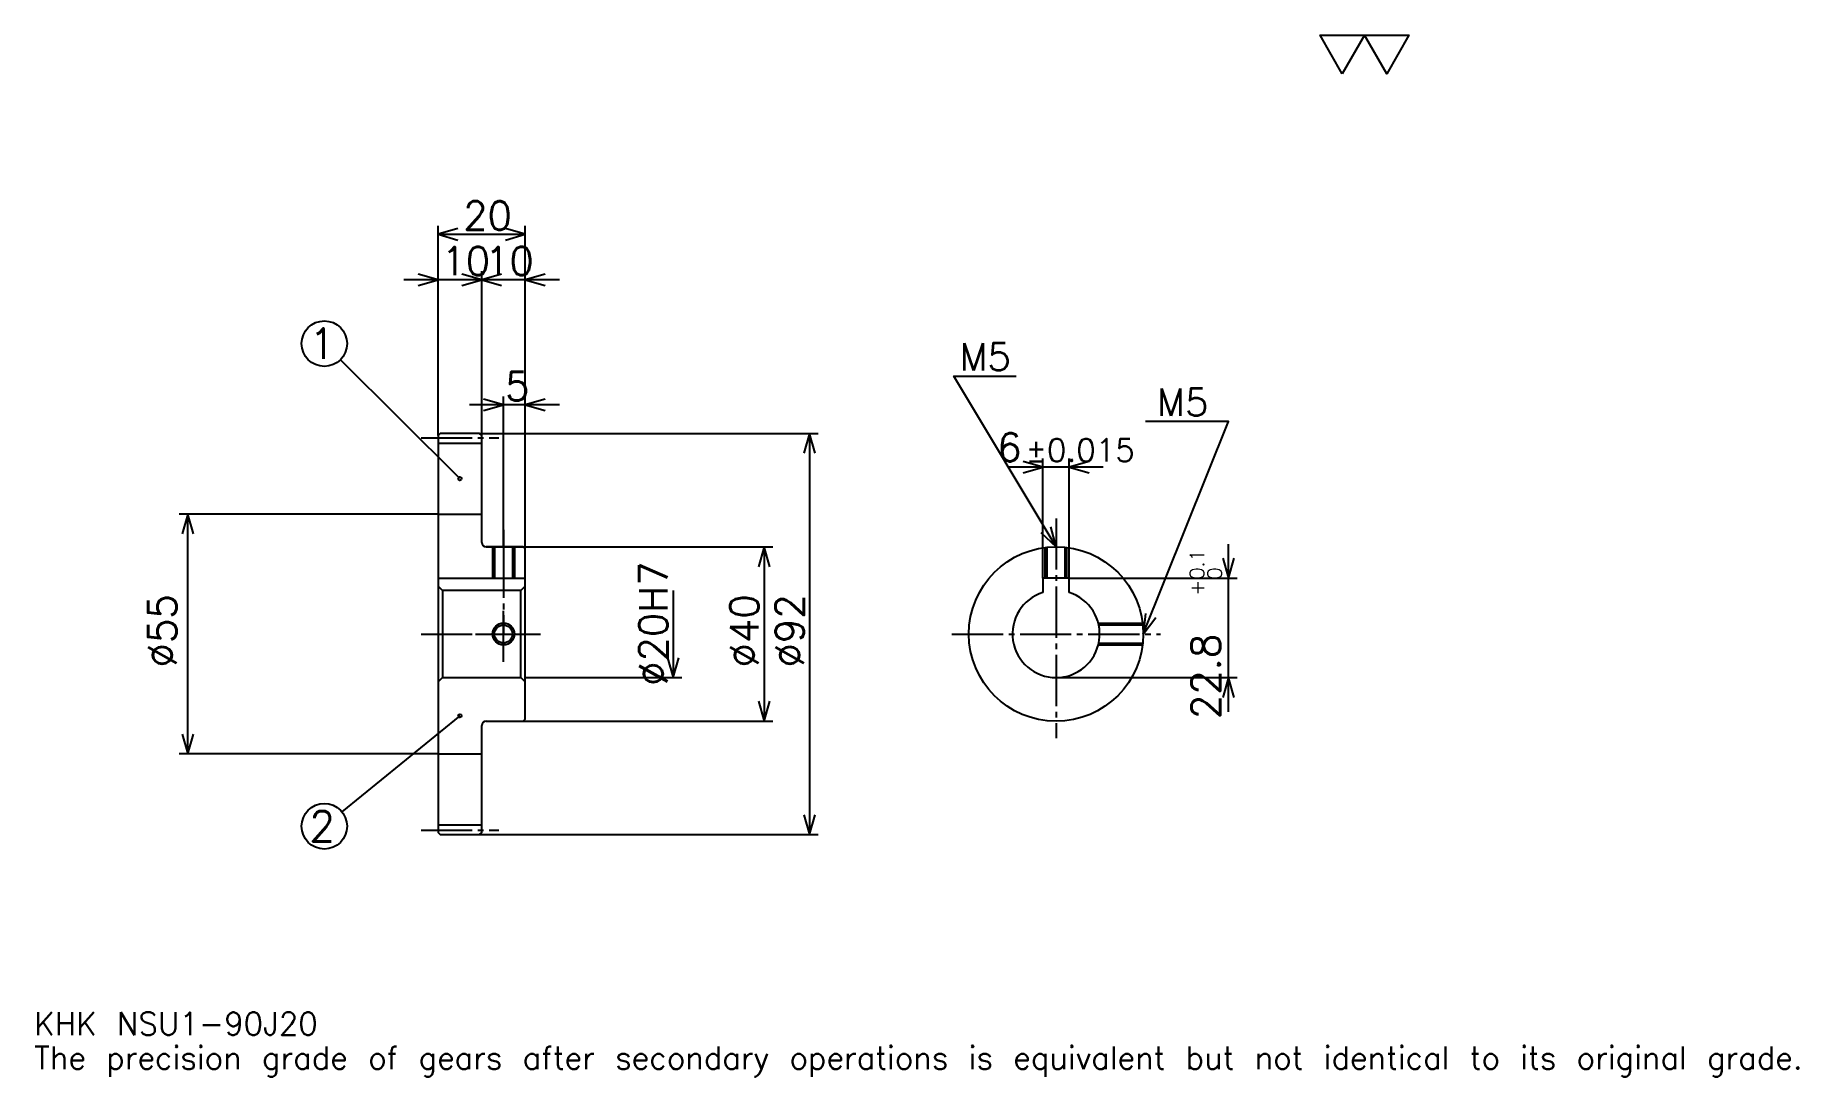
# Model space of a CAD drawing. Extents: x 13 to 418, y 5 to 244.
import ezdxf

# ---------------------------------------------------------------- set-up
doc = ezdxf.new("R2010")
doc.units = 0
doc.linetypes.add('DASHDOT', pattern=[15.652174, 11.73913, -1.304348, 1.304348, -1.304348])
doc.layers.get('0').update_dxf_attribs({"linetype": 'CONTINUOUS'})
doc.layers.add('DASHDOT', color=6, linetype='DASHDOT')
doc.styles.add('KANJI', font='TXT', dxfattribs={"bigfont": 'BIGFONT'})

msp = doc.modelspace()

# ---------------------------------------------------------------- linework, layer by layer
at = {"color": 5}
for p, q in [((105.652168, 152.304352), (105.652168, 199.91304)), ((125.652168, 152.304352), (125.652168, 199.91304)), ((105.652168, 197.956512), (125.652168, 197.956512)), ((123.478256, 187.521729), (97.82608, 187.521729)), ((133.478256, 187.521729), (107.82608, 187.521729)), ((115.652168, 152.304352), (115.652168, 189.478256)), ((110.652168, 141.929352), (83.261887, 169.209488)), ((133.478256, 158.82608), (112.82608, 158.82608)), ((120.652168, 152.304352), (120.652168, 160.782608)), ((105.652168, 151.804352), (105.652168, 152.304352)), ((115.152168, 152.304352), (125.652168, 152.304352)), ((115.652168, 151.804352), (115.652168, 152.304352)), ((120.652168, 126.304344), (120.652168, 152.304352)), ((120.652168, 126.304344), (120.652168, 152.304352)), ((125.652168, 152.304352), (192.82608, 152.304352)), ((125.652168, 125.804344), (125.652168, 152.304352)), ((190.869568, 152.304352), (190.869568, 60.304344)), ((244.391296, 119.104347), (244.391296, 146.521744)), ((250.391296, 119.104347), (250.391296, 146.521744)), ((258.217377, 144.565216), (236.565216, 144.565216)), ((105.652168, 133.804352), (46.304344, 133.804352)), ((48.260864, 78.804344), (48.260864, 133.804352)), ((116.652168, 126.304344), (125.652168, 126.304344)), ((125.652168, 126.304344), (182.391296, 126.304344)), ((180.434784, 126.304344), (180.434784, 86.304344)), ((286.956512, 88.478256), (286.956512, 126.930435)), ((250.391296, 119.104347), (288.913055, 119.104347)), ((159.565216, 116.304344), (159.565216, 96.304344)), ((125.652168, 96.304344), (161.521729, 96.304344)), ((247.391296, 96.304344), (288.913055, 96.304344)), ((110.652168, 87.554344), (83.609482, 65.513611)), ((116.652168, 86.304344), (125.652168, 86.304344)), ((125.652168, 86.304344), (182.391296, 86.304344)), ((105.652168, 78.804344), (46.304344, 78.804344)), ((115.152168, 60.304344), (125.652168, 60.304344)), ((125.652168, 60.304344), (192.82608, 60.304344))]:
    msp.add_line(p, q, dxfattribs=at)
at = {"color": 4}
for p, q in [((105.652168, 150.054352), (115.652168, 150.054352)), ((105.652168, 133.804352), (115.652168, 133.804352)), ((105.652168, 119.104347), (125.652168, 119.104347)), ((124.652168, 116.304344), (125.652168, 117.304344)), ((106.652168, 116.304344), (106.652168, 96.304344)), ((124.652168, 96.304344), (125.652168, 95.304344)), ((105.652168, 78.804344), (115.652168, 78.804344)), ((105.652168, 62.554344), (115.652168, 62.554344))]:
    msp.add_line(p, q, dxfattribs=at)
at = {"color": 7}
msp.add_lwpolyline([(313.043488, 234.782608), (307.956543, 243.600006), (328.304352, 243.600006), (323.217407, 234.782608), (318.130432, 243.600006), (313.043488, 234.782608)], dxfattribs=at)
at = {"color": 5}
for points in [[(110.217384, 199.260864), (105.652168, 197.956512), (110.217384, 196.652176)], [(121.086952, 196.652176), (125.652168, 197.956512), (121.086952, 199.260864)], [(101.086952, 186.217392), (105.652168, 187.521729), (101.086952, 188.82608)], [(111.086952, 186.217392), (115.652168, 187.521729), (111.086952, 188.82608)], [(120.217384, 188.82608), (115.652168, 187.521729), (120.217384, 186.217392)], [(130.217392, 188.82608), (125.652168, 187.521729), (130.217392, 186.217392)], [(247.391296, 126.304344), (223.91304, 165.434784), (238.260864, 165.434784)], [(116.086952, 157.521729), (120.652168, 158.82608), (116.086952, 160.130432)], [(130.217392, 160.130432), (125.652168, 158.82608), (130.217392, 157.521729)], [(267.391296, 106.304344), (286.956512, 155), (267.913055, 155)], [(192.173904, 147.739136), (190.869568, 152.304352), (189.565216, 147.739136)], [(239.82608, 143.260864), (244.391296, 144.565216), (239.82608, 145.869568)], [(254.956512, 145.869568), (250.391296, 144.565216), (254.956512, 143.260864)], [(49.565212, 129.23912), (48.260864, 133.804352), (46.956516, 129.23912)], [(243.924042, 129.547913), (247.391296, 126.304344), (246.16098, 130.890076)], [(181.73912, 121.739128), (180.434784, 126.304344), (179.130432, 121.739128)], [(285.652161, 123.669563), (286.956512, 119.104347), (288.260864, 123.669563)], [(267.882996, 111.026711), (267.391296, 106.304344), (270.303619, 110.054146)], [(158.260864, 100.86956), (159.565216, 96.304344), (160.869568, 100.86956)], [(288.260864, 91.739128), (286.956512, 96.304344), (285.652161, 91.739128)], [(179.130432, 90.86956), (180.434784, 86.304344), (181.73912, 90.86956)], [(46.956516, 83.36956), (48.260864, 78.804344), (49.565212, 83.36956)], [(189.565216, 64.86956), (190.869568, 60.304344), (192.173904, 64.86956)]]:
    msp.add_lwpolyline(points, dxfattribs=at)
at = {"color": 4}
for points in [[(115.652168, 127.304344), (115.652168, 151.804352), (115.152168, 152.304352), (106.152168, 152.304352), (105.652168, 151.804352), (105.652168, 95.304344)], [(116.652168, 86.304344), (125.152168, 86.304344), (125.652168, 86.804344), (125.652168, 125.804344), (125.152168, 126.304344), (116.652168, 126.304344)], [(118.152168, 126.304344), (118.152168, 119.104347)], [(118.587166, 126.304344), (118.587166, 119.104347)], [(122.717171, 126.304344), (122.717171, 119.104347)], [(123.152168, 126.304344), (123.152168, 119.104347)], [(244.891296, 119.104347), (244.891296, 126.147476)], [(245.326294, 119.104347), (245.326294, 126.197449)], [(249.456299, 119.104347), (249.456299, 126.197449)], [(249.891296, 119.104347), (249.891296, 126.147476)], [(105.652168, 95.304344), (106.652168, 96.304344), (124.652168, 96.304344), (124.652168, 116.304344), (106.652168, 116.304344), (105.652168, 117.304344)], [(250.391296, 115.843735), (250.391296, 119.104347), (244.391296, 119.104347), (244.391296, 115.843735)], [(257.073761, 108.804344), (267.234436, 108.804344)], [(257.175781, 108.369347), (267.284424, 108.369347)], [(257.073761, 103.804344), (267.234436, 103.804344)], [(257.175781, 104.239342), (267.284424, 104.239342)], [(105.652168, 95.304344), (105.652168, 60.804344), (106.152168, 60.304344), (115.152168, 60.304344), (115.652168, 60.804344), (115.652168, 85.304344)]]:
    msp.add_lwpolyline(points, dxfattribs=at)
at = {"color": 5}
for centre, radius in [((79.565216, 172.891296), 5.217391), ((110.652168, 141.929352), 0.391304), ((110.652168, 87.554344), 0.391304), ((79.565216, 62.217388), 5.217391)]:
    msp.add_circle(centre, radius, dxfattribs=at)
at = {"color": 4}
for centre, radius in [((247.391296, 106.304344), 20), ((120.652168, 106.304344), 2.065)]:
    msp.add_circle(centre, radius, dxfattribs=at)
at = {"color": 7}
msp.add_circle((120.652168, 106.304344), 2.5, dxfattribs=at)
at = {"color": 4}
for centre, radius, start, end in [((116.652168, 127.304344), 1, 180, 270), ((247.391296, 106.304344), 10, 107.45760275, 72.54239725), ((116.652168, 85.304344), 1, 90, 180)]:
    msp.add_arc(centre, radius, start, end, dxfattribs=at)
at = {"layer": 'DASHDOT', "color": 7}
for p, q in [((101.739128, 151.304352), (119.565208, 151.304352)), ((247.391296, 132.82608), (247.391296, 82.391296)), ((120.652168, 126.304344), (120.652168, 106.304344)), ((101.739128, 106.304344), (129.565216, 106.304344)), ((223.478256, 106.304344), (271.304352, 106.304344)), ((101.739128, 61.304344), (119.565208, 61.304344))]:
    msp.add_line(p, q, dxfattribs=at)
for points in [[(120.652168, 130.217392), (120.652168, 115.191299)], [(120.652168, 99.891304), (120.652168, 112.717384)], [(114.23912, 106.304344), (127.065216, 106.304344)]]:
    msp.add_lwpolyline(points, dxfattribs=at)

# ---------------------------------------------------------------- texts
at = {"color": 7, "style": 'KANJI'}
for s, height, p in [('20', 6.521739, (111.41304, 199)), ('10', 6.521739, (106.41304, 188.565216)), ('10', 6.521739, (116.41304, 188.565216)), ('1', 6.956522, (76.086952, 169.41304)), ('M5', 6.26087, (225.217377, 166.739136)), ('5', 6.521739, (121.0326, 159.869568)), ('M5', 6.26087, (270.521729, 156.304352)), ('6', 6.521739, (233.887268, 145.869568)), ('%%p0.015', 5.217391, (240.401611, 145.869568)), ('2', 6.956522, (76.086952, 58.739128)), ('KHK NSU1-90J20', 5.217391, (13.043478, 14.347826)), ('The precision grade of gears after secondary operations is equivalent but not identical to its original grade.', 5.217391, (13.043478, 6.521739))]:
    msp.add_text(s, height=height, dxfattribs=at).set_placement(p)
for s, height, p in [('%%c20H7', 6.521739, (158.260864, 94.402168)), ('0.1', 3.26087, (281.347839, 118.759613)), ('+', 3.26087, (281.347839, 115.107437)), ('0', 3.26087, (285.391296, 118.759613)), ('%%c55', 6.521739, (45.652168, 98.641296)), ('%%c40', 6.521739, (179.130432, 98.641296)), ('%%c92', 6.521739, (189.565216, 98.641296)), ('22.8', 6.521739, (285, 86.795029))]:
    msp.add_text(s, height=height, rotation=90, dxfattribs=at).set_placement(p)

doc.saveas('drawing.dxf')
